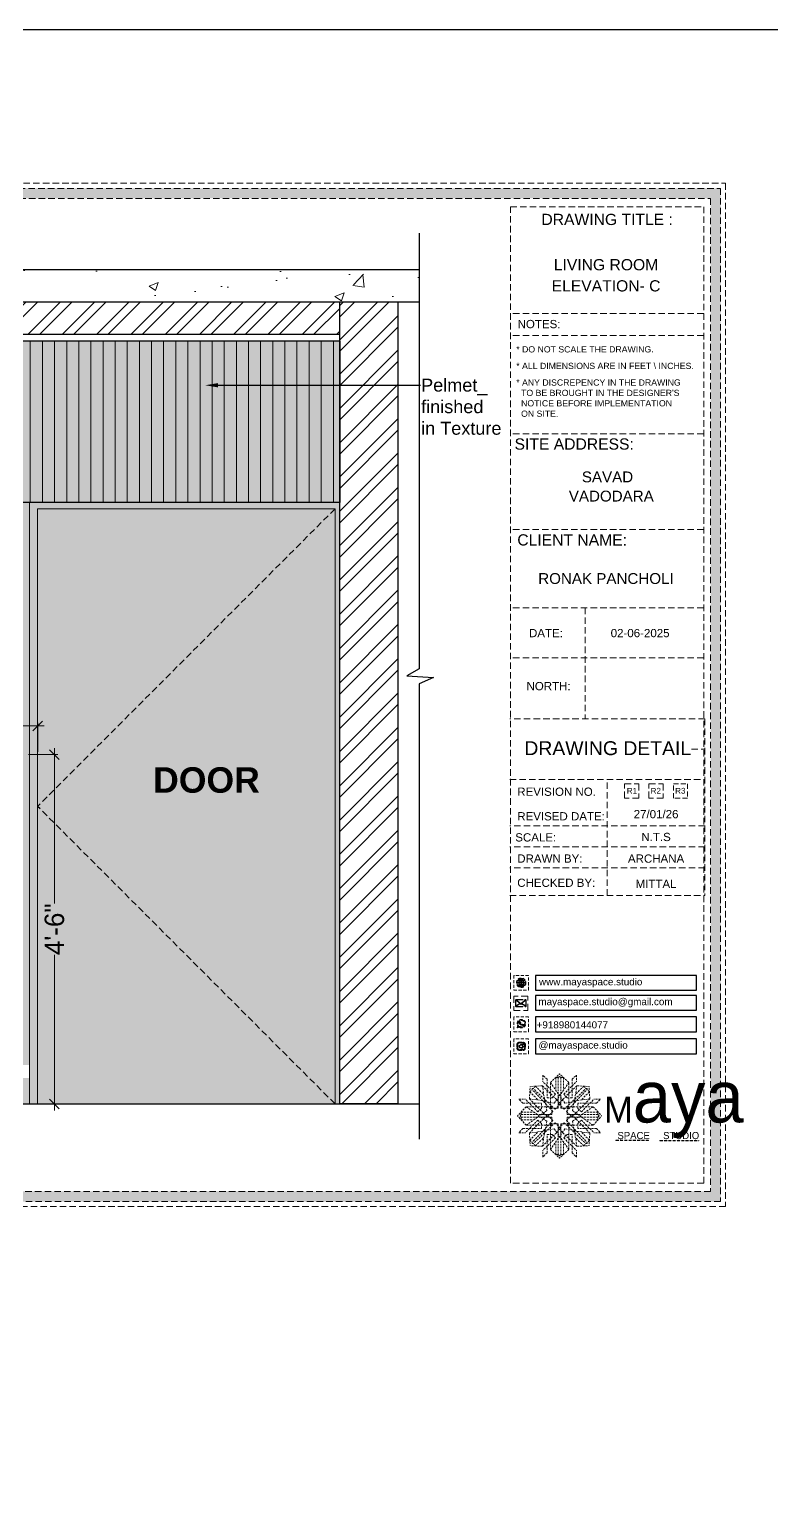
# Model space of a CAD drawing. Header units: millimetres. Extents: x 35877 to 3066687, y -650199 to -40525.
# Drawn here: x 147924.4 to 148039.2, y -179116.8 to -178889.6 of the extents above; entities that cross this region are included whole.
import ezdxf
from ezdxf import colors
from ezdxf.entities.mleader import LeaderData, LeaderLine
from ezdxf.enums import TextEntityAlignment as Align
from ezdxf.math import Vec2, Vec3

# ---------------------------------------------------------------- set-up
doc = ezdxf.new("R2010")
doc.units = ezdxf.units.MM
doc.header["$MEASUREMENT"] = 0
doc.header["$PDMODE"] = 35
doc.linetypes.add('DASHED', pattern=[0.75, 0.5, -0.25])
doc.linetypes.add('DASHEDX2', pattern=[1.5, 1, -0.5])
doc.layers.get('Defpoints').update_dxf_attribs({"color": 220})
doc.layers.add('AR HATCH-7', color=7, linetype='Continuous')
doc.layers.add('str coll', color=6, linetype='Continuous')
for name, color, linetype, lineweight in [('dim05', 1, 'Continuous', 13), ('Dimension', 10, 'DASHEDX2', 20), ('el', 7, 'Continuous', 20), ('FURNITURE', 32, 'Continuous', 9), ('furniture dimensions', 1, 'DASHED', 0), ('FURNITURE-1', 252, 'Continuous', 13), ('NAME PLATE', 7, 'Continuous', 25), ('SECTION ( SLAB PLine )', 104, 'Continuous', 30), ('Text', 7, 'Continuous', 15), ('wall', 7, 'Continuous', 30), ('XX~SLAB ( BEAM )~ ( DIM )', 7, 'Continuous', 9)]:
    doc.layers.add(name, color=color, linetype=linetype, lineweight=lineweight)
doc.styles.add('Arial', font='arial.ttf')
doc.styles.add('century g', font='GOTHIC.TTF')
doc.styles.get("Standard").update_dxf_attribs({"font": 'arial.ttf', "height": 6})
doc.dimstyles.new('Archana', dxfattribs={"dimtxt": 2, "dimasz": 0.75, "dimexe": 0.5, "dimexo": 0.5, "dimgap": 0, "dimtad": 0, "dimzin": 0, "dimdsep": 46, "dimlunit": 4, "dimtxsty": 'century g', "dimblk": 'OBLIQUE', "dimcen": 0, "dimdle": 1, "dimclrd": 256, "dimclre": 256, "dimclrt": 256, "dimadec": 0, "dimazin": 0, "dimtfac": 1, "dimtofl": 0, "dimtmove": 1, "dimatfit": 3, "dimfxl": 1, "dimfxlon": 1, "dimtolj": 1, "dimtzin": 0, "dimlwd": -1, "dimlwe": -1, "dimarcsym": 0})

# ---------------------------------------------------------------- blocks, each defined once
blk = doc.blocks.new('FSFSF')
at = {"color": 42, "lineweight": 5, "true_color": 0xe0ac11}
for p, q in [((28600.03, 143.51), (28600.03, 140.16)), ((28602.15, 141.41), (28600.03, 143.51)), ((28603.86, 139.69), (28608.58, 144.08)), ((28607.9, 142.22), (28608.58, 142.85)), ((28613.31, 139.69), (28608.58, 144.08)), ((28609.27, 142.22), (28608.59, 142.85)), ((28615.02, 141.41), (28617.14, 143.51)), ((28617.14, 143.51), (28617.14, 140.16)), ((28593.19, 131.45), (28593.54, 137.71)), ((28593.39, 135), (28594.56, 136.12)), ((28593.39, 135), (28597.6, 130.78)), ((28599.8, 138.06), (28593.54, 137.71)), ((28595.12, 136.69), (28594.53, 136.69)), ((28594.56, 136.12), (28594.56, 136.71)), ((28605.17, 124.98), (28594.56, 136.12)), ((28596.24, 137.86), (28595.12, 136.69)), ((28606.27, 126.08), (28595.12, 136.69)), ((28596.24, 137.86), (28600.47, 133.65)), ((28601.03, 130), (28599.8, 138.06)), ((28599.8, 138.05), (28608.58, 129.56)), ((28606.47, 133.76), (28600.03, 140.16)), ((28602.15, 141.41), (28602.15, 131.95)), ((28603.86, 126.58), (28603.86, 139.69)), ((28603.86, 139.69), (28608.58, 133.02)), ((28607.9, 142.22), (28606.58, 142.22)), ((28606.58, 142.22), (28606.58, 135.84)), ((28607.9, 142.22), (28607.9, 126.58)), ((28613.31, 139.69), (28608.59, 133.02)), ((28617.37, 138.05), (28608.59, 129.56)), ((28609.27, 142.22), (28609.27, 126.58)), ((28609.27, 142.22), (28610.59, 142.22)), ((28610.59, 142.22), (28610.59, 135.84)), ((28610.7, 133.76), (28617.14, 140.16)), ((28610.9, 126.08), (28622.05, 136.69)), ((28612.02, 124.98), (28622.62, 136.12)), ((28613.31, 126.58), (28613.31, 139.69)), ((28615.02, 141.41), (28615.02, 131.95)), ((28616.14, 130), (28617.37, 138.06)), ((28620.93, 137.86), (28616.7, 133.65)), ((28617.37, 138.06), (28623.63, 137.71)), ((28623.8, 135), (28619.59, 130.78)), ((28620.93, 137.86), (28622.05, 136.69)), ((28622.05, 136.69), (28622.64, 136.69)), ((28622.62, 136.12), (28622.62, 136.71)), ((28623.8, 135), (28622.62, 136.12)), ((28624, 131.45), (28623.65, 137.71)), ((28587.73, 131.22), (28591.08, 131.22)), ((28589.84, 129.1), (28587.73, 131.22)), ((28589.84, 129.1), (28599.29, 129.1)), ((28597.49, 124.78), (28591.08, 131.22)), ((28593.19, 131.45), (28601.69, 122.67)), ((28601.25, 130.22), (28593.19, 131.45)), ((28599.29, 126.5), (28599.29, 129.1)), ((28605.86, 129.18), (28601.03, 130)), ((28602.07, 125.39), (28601.25, 130.22)), ((28604.75, 131.95), (28602.15, 131.95)), ((28604.71, 127.57), (28603.86, 127.57)), ((28604.7, 126.58), (28604.71, 127.57)), ((28606.47, 133.76), (28604.75, 131.95)), ((28605.86, 129.18), (28608.58, 133.02)), ((28606.27, 126.08), (28608.58, 128.27)), ((28607.9, 128.92), (28608.58, 129.56)), ((28607.9, 128.92), (28608.58, 128.27)), ((28611.31, 129.18), (28608.59, 133.02)), ((28609.27, 128.92), (28608.59, 129.56)), ((28609.27, 128.92), (28608.59, 128.27)), ((28610.9, 126.08), (28608.59, 128.27)), ((28610.7, 133.76), (28612.42, 131.95)), ((28611.31, 129.18), (28616.14, 130)), ((28612.42, 131.95), (28615.02, 131.95)), ((28612.46, 126.58), (28612.46, 127.57)), ((28612.46, 127.57), (28613.31, 127.57)), ((28615.12, 125.39), (28615.94, 130.22)), ((28623.99, 131.45), (28615.5, 122.67)), ((28615.94, 130.22), (28624, 131.45)), ((28627.34, 129.1), (28617.89, 129.1)), ((28617.89, 126.5), (28617.89, 129.1)), ((28619.7, 124.78), (28626.1, 131.22)), ((28629.45, 131.22), (28626.1, 131.22)), ((28627.34, 129.1), (28629.45, 131.22)), ((28591.56, 127.39), (28587.17, 122.66)), ((28591.56, 117.94), (28587.17, 122.66)), ((28589.03, 123.35), (28588.4, 122.67)), ((28589.03, 121.98), (28588.4, 122.65)), ((28589.03, 123.35), (28589.03, 124.67)), ((28589.03, 124.67), (28595.4, 124.67)), ((28589.03, 123.35), (28604.66, 123.35)), ((28589.03, 121.98), (28604.66, 121.98)), ((28589.03, 121.98), (28589.03, 120.66)), ((28589.03, 120.66), (28595.4, 120.66)), ((28597.49, 120.54), (28591.08, 114.11)), ((28604.66, 127.39), (28591.56, 127.39)), ((28591.56, 127.39), (28598.23, 122.67)), ((28591.56, 117.94), (28598.23, 122.65)), ((28593.19, 113.88), (28601.69, 122.65)), ((28605.17, 120.35), (28594.56, 109.2)), ((28597.49, 124.78), (28599.29, 126.5)), ((28597.49, 120.54), (28599.29, 118.83)), ((28602.07, 125.39), (28598.23, 122.67)), ((28602.07, 119.94), (28598.23, 122.65)), ((28602.07, 119.94), (28601.25, 115.1)), ((28602.33, 123.35), (28601.69, 122.67)), ((28602.33, 121.98), (28601.69, 122.65)), ((28602.33, 123.35), (28602.97, 122.67)), ((28602.33, 121.98), (28602.97, 122.65)), ((28605.17, 124.98), (28602.97, 122.67)), ((28605.17, 120.35), (28602.97, 122.65)), ((28603.68, 126.54), (28603.68, 127.39)), ((28604.66, 126.54), (28603.68, 126.54)), ((28607.9, 126.58), (28603.86, 126.58)), ((28604.66, 123.35), (28604.66, 127.39)), ((28604.66, 121.98), (28604.66, 117.94)), ((28609.27, 126.58), (28613.31, 126.58)), ((28612.02, 124.98), (28614.21, 122.67)), ((28612.02, 120.35), (28614.21, 122.65)), ((28612.02, 120.35), (28622.62, 109.2)), ((28612.52, 123.35), (28612.52, 127.39)), ((28612.52, 127.39), (28625.63, 127.39)), ((28612.52, 126.54), (28613.51, 126.54)), ((28628.16, 123.35), (28612.52, 123.35)), ((28612.52, 121.98), (28612.52, 117.94)), ((28628.16, 121.98), (28612.52, 121.98)), ((28613.51, 126.54), (28613.51, 127.39)), ((28614.85, 123.35), (28614.21, 122.67)), ((28614.85, 121.98), (28614.21, 122.65)), ((28614.85, 123.35), (28615.5, 122.67)), ((28614.85, 121.98), (28615.5, 122.65)), ((28615.12, 125.39), (28618.96, 122.67)), ((28615.12, 119.94), (28618.96, 122.65)), ((28615.12, 119.94), (28615.94, 115.1)), ((28623.99, 113.88), (28615.5, 122.65)), ((28619.7, 124.78), (28617.89, 126.5)), ((28619.7, 120.54), (28617.89, 118.83)), ((28625.63, 127.39), (28618.96, 122.67)), ((28625.63, 117.94), (28618.96, 122.65)), ((28619.7, 120.54), (28626.1, 114.11)), ((28628.16, 124.67), (28621.78, 124.67)), ((28628.16, 120.66), (28621.78, 120.66)), ((28625.63, 127.39), (28630.02, 122.66)), ((28625.63, 117.94), (28630.02, 122.66)), ((28628.16, 123.35), (28628.16, 124.67)), ((28628.16, 123.35), (28628.78, 122.67)), ((28628.16, 121.98), (28628.78, 122.65)), ((28628.16, 121.98), (28628.16, 120.66)), ((28589.84, 116.23), (28587.73, 114.11)), ((28587.73, 114.11), (28591.08, 114.11)), ((28589.84, 116.23), (28599.29, 116.23)), ((28604.66, 117.94), (28591.56, 117.94)), ((28601.25, 115.1), (28593.19, 113.87)), ((28593.19, 113.87), (28593.54, 107.62)), ((28593.39, 110.32), (28597.6, 114.55)), ((28606.27, 119.15), (28595.12, 108.54)), ((28599.29, 118.83), (28599.29, 116.23)), ((28599.8, 107.17), (28608.58, 115.67)), ((28601.03, 115.23), (28599.8, 107.17)), ((28605.86, 116.05), (28601.03, 115.23)), ((28602.15, 103.82), (28602.15, 113.27)), ((28604.75, 113.27), (28602.15, 113.27)), ((28604.66, 118.78), (28603.68, 118.78)), ((28603.68, 118.78), (28603.68, 117.94)), ((28607.9, 118.65), (28603.86, 118.65)), ((28603.86, 118.65), (28603.86, 105.54)), ((28604.71, 117.66), (28603.86, 117.66)), ((28604.7, 118.65), (28604.71, 117.66)), ((28606.47, 111.47), (28604.75, 113.27)), ((28605.86, 116.05), (28608.58, 112.21)), ((28606.27, 119.15), (28608.58, 116.96)), ((28607.9, 103.01), (28607.9, 118.65)), ((28607.9, 116.31), (28608.58, 116.96)), ((28607.9, 116.31), (28608.58, 115.67)), ((28610.9, 119.15), (28608.59, 116.96)), ((28609.27, 116.31), (28608.59, 116.96)), ((28609.27, 116.31), (28608.59, 115.67)), ((28611.31, 116.05), (28608.59, 112.21)), ((28617.37, 107.17), (28608.59, 115.67)), ((28609.27, 118.65), (28613.31, 118.65)), ((28609.27, 103.01), (28609.27, 118.65)), ((28610.7, 111.47), (28612.42, 113.27)), ((28610.9, 119.15), (28622.05, 108.54)), ((28611.31, 116.05), (28616.14, 115.23)), ((28612.42, 113.27), (28615.02, 113.27)), ((28612.46, 118.65), (28612.46, 117.66)), ((28612.46, 117.66), (28613.31, 117.66)), ((28612.52, 118.78), (28613.51, 118.78)), ((28612.52, 117.94), (28625.63, 117.94)), ((28613.31, 118.65), (28613.31, 105.54)), ((28613.51, 118.78), (28613.51, 117.94)), ((28615.02, 103.82), (28615.02, 113.27)), ((28615.94, 115.1), (28624, 113.87)), ((28616.14, 115.23), (28617.37, 107.17)), ((28617.89, 118.83), (28617.89, 116.23)), ((28627.34, 116.23), (28617.89, 116.23)), ((28623.8, 110.32), (28619.59, 114.55)), ((28624, 113.87), (28623.65, 107.62)), ((28629.45, 114.11), (28626.1, 114.11)), ((28627.34, 116.23), (28629.45, 114.11)), ((28593.39, 110.32), (28594.56, 109.2)), ((28599.8, 107.17), (28593.54, 107.52)), ((28595.12, 108.54), (28594.53, 108.54)), ((28594.56, 109.2), (28594.56, 108.61)), ((28596.24, 107.37), (28595.12, 108.54)), ((28596.24, 107.37), (28600.47, 111.58)), ((28606.47, 111.47), (28600.03, 105.07)), ((28600.03, 101.71), (28600.03, 105.07)), ((28603.86, 105.54), (28608.58, 112.21)), ((28603.86, 105.54), (28608.58, 101.15)), ((28606.58, 103.01), (28606.58, 109.38)), ((28613.31, 105.54), (28608.58, 101.15)), ((28613.31, 105.54), (28608.59, 112.21)), ((28610.59, 103.01), (28610.59, 109.38)), ((28610.7, 111.47), (28617.14, 105.07)), ((28620.93, 107.37), (28616.7, 111.58)), ((28617.14, 101.71), (28617.14, 105.07)), ((28617.37, 107.17), (28623.63, 107.52)), ((28620.93, 107.37), (28622.05, 108.54)), ((28622.05, 108.54), (28622.64, 108.54)), ((28623.8, 110.32), (28622.62, 109.2)), ((28622.62, 109.2), (28622.62, 108.61)), ((28602.15, 103.82), (28600.03, 101.71)), ((28607.9, 103.01), (28606.58, 103.01)), ((28607.9, 103.01), (28608.58, 102.38)), ((28609.27, 103.01), (28608.59, 102.38)), ((28609.27, 103.01), (28610.59, 103.01)), ((28615.02, 103.82), (28617.14, 101.71))]:
    blk.add_line(p, q, dxfattribs=at)
blk = doc.blocks.new('hgwg')
at = {"layer": 'Dimension', "true_color": 0xd39e00}
h = blk.add_hatch(color=42, dxfattribs=at)
h.dxf.hatch_style = 1
h.paths.add_polyline_path([(27505.71, 45.05), (27494.27, 45.05), (27494.27, 44.9), (27505.71, 44.9)])
h = blk.add_hatch(color=42, dxfattribs=at)
h.dxf.hatch_style = 1
h.paths.add_polyline_path([(27523.3, 44.9), (27509.68, 44.9), (27509.68, 44.75), (27523.3, 44.75)])
at = {"layer": 'Dimension', "color": 42, "true_color": 0xd39e00}
for p, q in [((27494.27, 45.05), (27505.71, 45.05)), ((27494.27, 44.9), (27494.27, 45.05)), ((27494.27, 44.9), (27505.71, 44.9)), ((27505.71, 45.05), (27505.71, 44.9)), ((27509.68, 44.9), (27523.3, 44.9)), ((27509.68, 44.9), (27509.68, 44.75)), ((27509.68, 44.75), (27523.3, 44.75)), ((27523.3, 44.75), (27523.3, 44.9))]:
    blk.add_line(p, q, dxfattribs=at)
at = {"layer": 'Dimension', "color": 42, "true_color": 0xd39e00, "attachment_point": 1}
for s, width, insert, char_height in [('{\\fCinzel|b0|i0|c0|p2;\\H1.5x;M\\fAmsterdam One|b0|i0|c0|p2;\\H2x;aya}', 85.3277, (27490.17, 69.17), 6), ('{\\fCinzel|b0|i0|c0|p0;SPACE     STUDIO}', 66.129, (27494.83, 47.86), 2.5)]:
    blk.add_mtext_dynamic_manual_height_columns(s, width=width, gutter_width=30, heights=[0], dxfattribs=dict(at, insert=insert, char_height=char_height))
blk = doc.blocks.new('aggerg')
at = {"layer": 'Dimension', "color": 42, "true_color": 0xd39e00}
blk.add_lwpolyline([(-1.41, 1.41), (1.41, 1.41), (1.41, -1.41), (-1.41, -1.41)], close=True, dxfattribs=at)
at = {"layer": 'NAME PLATE', "lineweight": 0, "insert": (-0.03, 0.62), "char_height": 1.151, "width": 2.2458, "attachment_point": 2, "style": 'Arial'}
blk.add_mtext('R3', dxfattribs=at)
blk = doc.blocks.new('QEGW4TG')
at = {"layer": 'Dimension', "true_color": 0x000000}
h = blk.add_hatch(color=18, dxfattribs=at)
h.dxf.hatch_style = 1
h.paths.add_polyline_path([(2.69, 1.93, 0.170513), (2.95, 1.97, 0.190337), (3.11, 2.18, 0.316231), (3.07, 2.28), (2.79, 2.37, 0.273721), (2.69, 2.34, 0.040749), (2.63, 2.27, -0.441282), (2.53, 2.25, -0.11828), (2.06, 2.64, -0.441282), (2.07, 2.74, 0.040749), (2.13, 2.81, 0.290083), (2.14, 2.92), (2.01, 3.18, 0.316231), (1.91, 3.2, 0.190337), (1.73, 3, 0.170513), (1.72, 2.74, 0.252784)], flags=0)
h.paths.add_polyline_path([(1.19, 1.98), (1.03, 1.3, 0.550912), (1.11, 1.23), (1.75, 1.39, 6.344125)])
h.paths.add_polyline_path([(1.81, 1.7), (1.4, 1.6), (1.5, 2.03, -9.071339)], flags=16)
h.paths.add_polyline_path([(3.11, 2.16, -0.17811), (2.95, 1.97, -0.170513), (2.69, 1.93, -0.252784), (1.72, 2.74, -0.170513), (1.73, 3, -0.17811), (1.89, 3.19, -0.370089), (2.01, 3.18), (2.14, 2.92, -0.307185), (2.13, 2.8, -0.041087), (2.06, 2.73, 0.321676), (2.05, 2.65, 0.126524), (2.55, 2.24, 0.312216), (2.62, 2.26, -0.041087), (2.68, 2.34, -0.290673), (2.79, 2.37), (3.07, 2.28, -0.370089)], flags=0)
h = blk.add_hatch(color=18, dxfattribs=at)
h.dxf.hatch_style = 1
h.paths.add_polyline_path([(2.79, 2.37, 0.273721), (2.69, 2.34, 0.040749), (2.63, 2.27, -0.441282), (2.53, 2.25, -0.11828), (2.06, 2.64, -0.441282), (2.07, 2.74, 0.040749), (2.13, 2.81, 0.290083), (2.14, 2.92), (2.01, 3.18, 0.316231), (1.91, 3.2, 0.190337), (1.73, 3, 0.170513), (1.72, 2.74, 0.252784), (2.69, 1.93, 0.170513), (2.95, 1.97, 0.190337), (3.11, 2.18, 0.316231), (3.07, 2.28)])
for p, q in [((1.19, 1.98), (1.03, 1.3)), ((1.1, 1.23), (1.75, 1.39)), ((1.5, 2.03), (1.4, 1.6)), ((1.4, 1.6), (1.81, 1.7)), ((2.01, 3.18), (2.14, 2.92)), ((3.07, 2.28), (2.8, 2.36))]:
    blk.add_line(p, q)
blk.add_lwpolyline([(0, 0), (4.68, 0), (4.68, 4.68), (0, 4.68)], close=True)
for centre, radius, start, end in [((1.09, 1.29), 0.0598, 164.8483, 282.1458), ((2.39, 2.56), 1.34, 241.4727, 205.6422), ((2.39, 2.56), 1.04, 235.9962, 210.8333), ((2.09, 2.87), 0.39, 159.7007, 198.4072), ((2.96, 3.23), 1.33, 201.4218, 258.1669), ((2.07, 2.87), 0.364, 118.9685, 159.3648), ((1.94, 3.12), 0.0896, 41.8985, 123.1344), ((2.11, 2.68), 0.066, 135.9932, 224.8892), ((1.67, 3.16), 0.586, 312.4617, 321.8728), ((3.12, 3.42), 1.31, 216.5455, 243.5279), ((2.05, 2.87), 0.104, 320.3924, 28.6971), ((2.57, 2.3), 0.066, 234.2482, 323.1441), ((3.11, 1.94), 0.586, 137.2645, 146.6756), ((2.76, 2.27), 0.104, 70.4402, 138.745), ((2.75, 2.31), 0.39, 260.7301, 299.4366), ((2.76, 2.29), 0.364, 299.7725, 340.1688), ((3.03, 2.2), 0.0896, 336.0029, 57.2388)]:
    blk.add_arc(centre, radius, start, end)
blk = doc.blocks.new('ASGERG')
at = {"layer": 'Dimension', "true_color": 0x000000}
h = blk.add_hatch(color=18, dxfattribs=at)
h.dxf.hatch_style = 1
h.paths.add_polyline_path([(0.99, 1.7, 0.353872), (1.69, 1.03), (2.96, 1.03, 0.353872), (3.66, 1.7), (3.66, 2.99, 0.353872), (2.96, 3.67), (1.69, 3.67, 0.353872), (0.99, 2.99)])
h.paths.add_polyline_path([(1.27, 2.97, -0.353872), (1.72, 3.4), (2.94, 3.4, -0.353872), (3.38, 2.97), (3.38, 1.72, -0.353872), (2.94, 1.3), (1.72, 1.3, -0.353872), (1.27, 1.72)], flags=16)
h.paths.add_polyline_path([(3.02, 2.35, -1), (1.64, 2.35, -1)], flags=0)
h.paths.add_polyline_path([(2.74, 2.35, -1), (1.92, 2.35, -1)], flags=0)
h.paths.add_polyline_path([(2.86, 3.02, -1), (3.19, 3.02, -1)], flags=0)
h.paths.add_polyline_path([(1.64, 2.35, 1), (3.02, 2.35, 1)], flags=0)
h = blk.add_hatch(color=18, dxfattribs=at)
h.dxf.hatch_style = 1
h.paths.add_polyline_path([(1.64, 2.35, 1), (3.02, 2.35, 1)])
h.paths.add_polyline_path([(2.74, 2.35, -1), (1.92, 2.35, -1)], flags=16)
h = blk.add_hatch(color=18, dxfattribs=at)
h.dxf.hatch_style = 1
h.paths.add_polyline_path([(3.19, 3.02, 1), (2.86, 3.02, 1)])
for p, q in [((0.99, 2.99), (0.99, 1.7)), ((1.27, 2.97), (1.27, 1.72)), ((1.69, 3.67), (2.96, 3.67)), ((1.69, 1.03), (2.96, 1.03)), ((2.94, 3.4), (1.72, 3.4)), ((2.94, 1.3), (1.72, 1.3)), ((3.38, 2.97), (3.38, 1.72)), ((3.66, 2.99), (3.66, 1.7))]:
    blk.add_line(p, q)
blk.add_lwpolyline([(0, 0), (4.68, 0), (4.68, 4.68), (0, 4.68)], close=True)
for centre, radius in [((2.33, 2.35), 0.694), ((2.33, 2.35), 0.414), ((3.02, 3.02), 0.168)]:
    blk.add_circle(centre, radius)
for centre, radius, start, end in [((1.76, 2.89), 0.778, 94.8631, 172.8127), ((1.76, 1.8), 0.778, 187.1873, 265.1369), ((1.76, 2.91), 0.491, 94.8631, 172.8127), ((1.76, 1.78), 0.491, 187.1873, 265.1369), ((2.9, 2.91), 0.491, 7.1873, 85.1369), ((2.9, 1.78), 0.491, 274.8631, 352.8127), ((2.89, 2.89), 0.778, 7.1873, 85.1369), ((2.89, 1.8), 0.778, 274.8631, 352.8127)]:
    blk.add_arc(centre, radius, start, end)
blk = doc.blocks.new('DTGWEGEARG')
at = {"layer": 'Dimension', "true_color": 0x000000}
h = blk.add_hatch(color=18, dxfattribs=at)
h.dxf.hatch_style = 1
h.paths.add_polyline_path([(3.83, 2.34, 1), (0.85, 2.34, 1)])
h.paths.add_polyline_path([(2.51, 1.01, 0.105795), (2.96, 1.58, -0.055205), (3.3, 1.41, -0.169822)], flags=16)
h.paths.add_polyline_path([(2.41, 1.12), (2.41, 1.69, -0.058279), (2.81, 1.63, -0.103353)], flags=16)
h.paths.add_polyline_path([(2.26, 1.13, -0.101741), (1.87, 1.63, -0.057171), (2.26, 1.69)], flags=16)
h.paths.add_polyline_path([(2.17, 1.01, -0.169822), (1.38, 1.41, -0.055205), (1.72, 1.58, 0.105795)], flags=16)
h.paths.add_polyline_path([(3.02, 1.72, 0.081336), (3.13, 2.27), (3.68, 2.27, -0.152069), (3.4, 1.52, 0.05687)], flags=16)
h.paths.add_polyline_path([(2.87, 1.77, 0.061945), (2.41, 1.84), (2.41, 2.27), (2.98, 2.27, -0.081344)], flags=16)
h.paths.add_polyline_path([(2.26, 1.84, 0.060923), (1.8, 1.77, -0.081344), (1.7, 2.27), (2.26, 2.27)], flags=16)
h.paths.add_polyline_path([(1.66, 1.72, 0.05687), (1.28, 1.52, -0.152069), (1, 2.27), (1.55, 2.27, 0.081336)], flags=16)
h.paths.add_polyline_path([(2.41, 2.42), (2.41, 2.83, 0.061945), (2.87, 2.91, -0.080009), (2.98, 2.42)], flags=16)
h.paths.add_polyline_path([(3.13, 2.42, 0.080116), (3.02, 2.96, 0.05687), (3.4, 3.16, 0.028258), (3.3, 3.27, -0.055205), (2.96, 3.1, 0.105795), (2.51, 3.67, -0.36029), (3.68, 2.42)], flags=16)
h.paths.add_polyline_path([(2.26, 2.42), (1.7, 2.42, -0.080009), (1.8, 2.91, 0.060923), (2.26, 2.84)], flags=16)
h.paths.add_polyline_path([(1.55, 2.42), (1, 2.42, -0.150466), (1.28, 3.16, 0.05687), (1.66, 2.96, 0.080116)], flags=16)
h.paths.add_polyline_path([(2.41, 2.98), (2.41, 3.56, -0.103353), (2.81, 3.05, -0.058279)], flags=16)
h.paths.add_polyline_path([(2.26, 2.99, -0.057171), (1.87, 3.05, -0.101741), (2.26, 3.55)], flags=16)
h.paths.add_polyline_path([(1.72, 3.1, -0.055205), (1.38, 3.27, -0.169822), (2.17, 3.67, 0.105795)], flags=16)
blk.add_lwpolyline([(0, 0), (4.68, 0), (4.68, 4.68), (0, 4.68)], close=True)
at = {"layer": 'Dimension', "color": 18, "true_color": 0x000000}
for p, q in [((1, 2.42), (1.55, 2.42)), ((1, 2.27), (1.55, 2.27)), ((1.7, 2.42), (2.26, 2.42)), ((1.7, 2.27), (2.26, 2.27)), ((2.26, 3.55), (2.26, 2.99)), ((2.26, 2.84), (2.26, 2.42)), ((2.26, 2.27), (2.26, 1.84)), ((2.26, 1.69), (2.26, 1.13)), ((2.41, 3.56), (2.41, 2.98)), ((2.41, 2.83), (2.41, 2.42)), ((2.41, 2.42), (2.98, 2.42)), ((2.41, 2.27), (2.98, 2.27)), ((2.41, 2.27), (2.41, 1.84)), ((2.41, 1.69), (2.41, 1.12)), ((3.13, 2.42), (3.68, 2.42)), ((3.13, 2.27), (3.68, 2.27))]:
    blk.add_line(p, q, dxfattribs=at)
blk.add_circle((2.34, 2.34), 1.49, dxfattribs=at)
for centre, radius, start, end in [((2.34, 2.34), 1.34, 142.3819, 176.6093), ((2.34, 2.34), 1.34, 183.0315, 217.6181), ((2.34, 4.74), 1.9, 236.1399, 249.1595), ((2.34, -0.06), 1.9, 110.8405, 123.8601), ((2.34, 2.34), 1.34, 97.3549, 135.9073), ((2.34, 4.74), 1.75, 236.7417, 249.3811), ((2.34, -0.06), 1.75, 110.6189, 123.2583), ((2.34, 2.34), 1.34, 224.0927, 262.6451), ((3.28, 2.34), 1.73, 159.0567, 177.3789), ((3.28, 2.34), 1.73, 182.3435, 200.9433), ((3.28, 2.34), 1.58, 158.8325, 177.1302), ((3.28, 2.34), 1.58, 182.5658, 201.1675), ((3.28, 2.34), 1.73, 129.9301, 154.0867), ((3.28, 2.34), 1.73, 205.9133, 230.0699), ((2.34, 4.74), 1.9, 253.6799, 267.6253), ((2.34, -0.06), 1.9, 92.3747, 106.3201), ((3.28, 2.34), 1.58, 130.1073, 153.3446), ((2.34, 4.74), 1.75, 254.3336, 267.422), ((2.34, -0.06), 1.75, 92.578, 105.6664), ((3.28, 2.34), 1.58, 206.6554, 229.8927), ((1.4, 2.34), 1.58, 26.6554, 50.2584), ((2.34, 4.74), 1.75, 272.3248, 285.6664), ((2.34, 4.74), 1.9, 272.1415, 286.3201), ((2.34, -0.06), 1.9, 73.6799, 87.8585), ((2.34, -0.06), 1.75, 74.3336, 87.6752), ((1.4, 2.34), 1.58, 309.7416, 333.3446), ((2.34, 2.34), 1.34, 3.3907, 82.6451), ((1.4, 2.34), 1.73, 25.9133, 50.0699), ((1.4, 2.34), 1.73, 309.9301, 334.0867), ((2.34, 2.34), 1.34, 277.3549, 315.9073), ((1.4, 2.34), 1.58, 2.8698, 21.1675), ((1.4, 2.34), 1.58, 338.8325, 357.4342), ((2.34, 4.74), 1.75, 290.6189, 303.2583), ((2.34, -0.06), 1.75, 56.7417, 69.3811), ((2.34, 4.74), 1.9, 290.8405, 303.8601), ((1.4, 2.34), 1.73, 2.6211, 20.9433), ((1.4, 2.34), 1.73, 339.0567, 357.6565), ((2.34, -0.06), 1.9, 56.1399, 69.1595), ((2.34, 2.34), 1.34, 322.3819, 356.9685)]:
    blk.add_arc(centre, radius, start, end, dxfattribs=at)
blk = doc.blocks.new('_Oblique')
at = {"layer": 'wall', "color": 0, "lineweight": -2}
blk.add_line((-0.5, -0.5), (0.5, 0.5), dxfattribs=at)
blk = doc.blocks.new('*D634')
at = {"layer": 'Defpoints', "color": 0, "linetype": 'Continuous', "lineweight": 0, "transparency": 16777216}
for p in [(147918.2, -179001.75), (147928.28, -179001.75), (147924.41, -179055.75)]:
    blk.add_point(p, dxfattribs=at)
at = {"layer": 'furniture dimensions', "color": 5, "linetype": 'Continuous', "transparency": 16777216}
for p, q in [((147928.28, -179000.75), (147928.28, -179024.78)), ((147924.28, -179001.75), (147928.78, -179001.75)), ((147928.28, -179056.75), (147928.28, -179032.71))]:
    blk.add_line(p, q, dxfattribs=at)
at = {"layer": 'furniture dimensions', "color": 5, "linetype": 'ByBlock', "transparency": 16777216}
blk.add_line((147924.91, -179055.75), (147928.78, -179055.75), dxfattribs=at)
at = {"layer": 'furniture dimensions', "color": 5, "linetype": 'Continuous', "transparency": 16777216, "xscale": 1.5, "yscale": 1.5, "zscale": 1.5}
for p, rotation in [((147928.28, -179001.75), 90), ((147928.28, -179055.75), 270)]:
    blk.add_blockref('_Oblique', p, dxfattribs=dict(at, rotation=rotation))
at = {"layer": 'furniture dimensions', "linetype": 'Continuous', "lineweight": 0, "transparency": 16777216, "insert": (147928.28, -179028.75), "char_height": 3, "attachment_point": 5, "rotation": 90, "style": 'century g'}
blk.add_mtext('\\A1;4\'-6"', dxfattribs=at)
blk = doc.blocks.new('*D635')
at = {"layer": 'Defpoints', "color": 0, "linetype": 'Continuous', "lineweight": 0, "transparency": 16777216}
for p in [(147916.68, -178997.31), (147916.68, -179003.21), (147925.68, -179003.21)]:
    blk.add_point(p, dxfattribs=at)
at = {"layer": 'furniture dimensions', "color": 5, "linetype": 'Continuous', "transparency": 16777216}
for p, q in [((147916.68, -179001.31), (147916.68, -178996.81)), ((147915.68, -178997.31), (147919.53, -178997.31)), ((147926.68, -178997.31), (147922.83, -178997.31))]:
    blk.add_line(p, q, dxfattribs=at)
at = {"layer": 'furniture dimensions', "color": 5, "linetype": 'ByBlock', "transparency": 16777216}
blk.add_line((147925.68, -179001.31), (147925.68, -178996.81), dxfattribs=at)
at = {"layer": 'furniture dimensions', "color": 5, "linetype": 'Continuous', "transparency": 16777216, "xscale": 1.5, "yscale": 1.5, "zscale": 1.5, "rotation": 180}
blk.add_blockref('_Oblique', (147916.68, -178997.31), dxfattribs=at)
at = {"layer": 'furniture dimensions', "color": 5, "linetype": 'Continuous', "transparency": 16777216, "xscale": 1.5, "yscale": 1.5, "zscale": 1.5}
blk.add_blockref('_Oblique', (147925.68, -178997.31), dxfattribs=at)
at = {"layer": 'furniture dimensions', "linetype": 'Continuous', "lineweight": 0, "transparency": 16777216, "insert": (147921.18, -178997.31), "char_height": 3, "attachment_point": 5, "style": 'century g'}
blk.add_mtext('\\A1;9"', dxfattribs=at)

msp = doc.modelspace()

# ---------------------------------------------------------------- hatches: boundary and pattern name
at = {"layer": 'AR HATCH-7', "lineweight": 0, "true_color": 0x939598, "transparency": 33554687}
h = msp.add_hatch(dxfattribs=at)
h.set_pattern_fill('ANSI32', color=252, scale=10)
h.set_pattern_definition([(45, (-141.2063, 1360.9796), (-2.65165043, 2.65165043), []), (45, (-139.4385, 1360.9796), (-2.65165043, 2.65165043), [])])
h.paths.add_polyline_path([(147822.677, -178931.748), (147818.177, -178931.748), (147818.177, -179055.748), (147822.677, -179055.748)])
h.paths.add_polyline_path([(147981.412, -178931.748), (147972.412, -178931.748), (147972.412, -179055.748), (147981.412, -179055.748)])
at = {"layer": 'dim05', "lineweight": 0, "true_color": 0xd5d3c0, "transparency": 33554559}
h = msp.add_hatch(dxfattribs=at)
h.set_pattern_fill('ANSI31', color=254, scale=15, angle=45)
h.set_pattern_definition([(90, (-766.706, 1774.1765), (-1.875, 0), [])])
h.paths.add_polyline_path([(147972.412, -178937.748), (147828.406, -178937.748), (147828.406, -178962.748), (147972.412, -178962.748)])
h = msp.add_hatch(color=254, dxfattribs=at)
h.dxf.hatch_style = 1
h.paths.add_polyline_path([(147925.677, -179009.748), (147925.677, -179055.748), (147971.677, -179055.748)], flags=16)
h.paths.add_polyline_path([(147971.677, -178963.748), (147925.677, -179009.748), (147971.677, -179055.748)], flags=17)
h.paths.add_polyline_path([(147971.677, -178963.748), (147925.677, -178963.748), (147925.677, -179009.748)], flags=16)
h.paths.add_polyline_path([(147925.677, -178963.748), (147971.677, -178963.748), (147971.677, -179055.748), (147972.412, -179055.748), (147972.412, -178962.748), (147924.412, -178962.748), (147924.412, -179055.748), (147925.677, -179055.748)])
h.paths.add_polyline_path([(147942.124, -179009.765), (147960.563, -179009.765)], flags=16)
at = {"layer": 'Dimension', "true_color": 0xd39e00, "transparency": 33554687}
h = msp.add_hatch(color=42, dxfattribs=at)
h.paths.add_polyline_path([(147808.766, -179070.85), (148031.325, -179070.85), (148031.325, -178914.196), (147808.766, -178914.196)])
h.paths.add_polyline_path([(147810.328, -179069.288), (148029.763, -179069.288), (148029.763, -178915.758), (147810.328, -178915.758)], flags=16)
at = {"layer": 'Dimension', "true_color": 0x000000, "transparency": 33554687}
h = msp.add_hatch(color=18, dxfattribs=at)
h.dxf.hatch_style = 1
h.paths.add_polyline_path([(148001.072, -179040.756, 0.4142136), (148001.238, -179040.59), (148001.238, -179039.76, 0.4142136), (148001.072, -179039.595), (147999.754, -179039.595, 0.4142136), (147999.588, -179039.76), (147999.588, -179040.59, 0.4142136), (147999.754, -179040.756)])
h.paths.add_polyline_path([(148000.535, -179040.256), (148001.145, -179040.663, -0.1989124), (148001.072, -179040.693), (147999.754, -179040.693, -0.1989124), (147999.681, -179040.663), (148000.291, -179040.256), (148000.413, -179040.37)], flags=16)
h.paths.add_polyline_path([(148000.413, -179040.285), (147999.742, -179039.657, -0.0287833), (147999.754, -179039.657), (148001.072, -179039.657, -0.0287833), (148001.084, -179039.657)], flags=16)
h.paths.add_polyline_path([(148000.582, -179040.212), (148001.144, -179039.686, -0.2024819), (148001.176, -179039.76), (148001.176, -179040.59, -0.043076), (148001.174, -179040.607)], flags=16)
h.paths.add_polyline_path([(148000.244, -179040.212), (147999.652, -179040.607, -0.043076), (147999.651, -179040.59), (147999.651, -179039.76, -0.2024819), (147999.682, -179039.686)], flags=16)
at = {"layer": 'FURNITURE', "lineweight": 0, "true_color": 0xf1e8df, "transparency": 33554505}
h = msp.add_hatch(color=254, dxfattribs=at)
h.dxf.hatch_style = 1
h.paths.add_polyline_path([(147924.412, -178962.748), (147897.428, -178962.748), (147897.428, -179025.748), (147917.789, -179025.748, -0.4142136), (147919.789, -179027.748, -0.4142136), (147921.789, -179025.748), (147922.881, -179025.748), (147924.412, -179025.748)], flags=16)
h.paths.add_polyline_path([(147849.428, -178962.748), (147828.406, -178962.748), (147828.406, -179025.748), (147849.428, -179025.748)], flags=16)
h.paths.add_polyline_path([(147918.631, -179054.509), (147913.291, -179051.748), (147868.289, -179051.748), (147862.95, -179054.509), (147862.95, -179055.748), (147918.631, -179055.748)], flags=17)
h.paths.add_polyline_path([(147925.677, -178963.748), (147971.677, -178963.748), (147971.677, -179055.748), (147972.412, -179055.748), (147972.412, -178937.748), (147828.406, -178937.748), (147828.406, -179025.748), (147850.428, -179025.748), (147850.428, -178963.748), (147896.428, -178963.748), (147896.428, -179025.748), (147897.428, -179025.748), (147897.428, -179028.748), (147890.79, -179028.748), (147890.79, -179042.748, -0.4142611), (147891.79, -179041.748), (147918.789, -179041.748, -0.4142136), (147919.789, -179042.748), (147919.789, -179032.79), (147919.266, -179033.361), (147918.512, -179033.781), (147918.32, -179034.452), (147918.297, -179035.17), (147918.86, -179036.69), (147918.513, -179037.588), (147918.226, -179038.594), (147916.85, -179039.925), (147915.952, -179040.847), (147915.102, -179041.603), (147914, -179041.652), (147912.97, -179040.815), (147912.299, -179040.624), (147911.437, -179041.104), (147910.897, -179040.135), (147910.525, -179037.945), (147910.883, -179036.053), (147911.864, -179033.25), (147912.953, -179030.388), (147914.629, -179028.327), (147915.108, -179027.919), (147916.245, -179027.427), (147917.383, -179026.935), (147918.592, -179026.826), (147919.095, -179026.969), (147919.18, -179027.627), (147919.491, -179028.441), (147919.695, -179029.314), (147919.433, -179030.871), (147919.206, -179031.985), (147919.793, -179032.786), (147919.789, -179032.79), (147919.789, -179049.748), (147924.381, -179049.748), (147924.381, -179051.748), (147916.013, -179051.748), (147919.881, -179053.748), (147919.881, -179055.748), (147925.677, -179055.748)])
h.paths.add_polyline_path([(147865.568, -179051.748), (147861.868, -179051.748), (147855.476, -179051.748), (147859.344, -179053.748), (147859.344, -179055.748), (147861.7, -179055.748), (147861.7, -179053.748)], flags=17)
h.paths.add_polyline_path([(147852.755, -179051.748), (147837.519, -179051.748), (147832.179, -179054.509), (147832.179, -179055.748), (147858.094, -179055.748), (147858.094, -179054.509)], flags=17)
h.paths.add_polyline_path([(147834.797, -179051.748), (147829.406, -179051.748, -0.4142136), (147828.406, -179050.748), (147828.406, -179055.748), (147830.929, -179055.748), (147830.929, -179053.748)])
h = msp.add_hatch(color=254, dxfattribs=at)
h.dxf.hatch_style = 1
h.paths.add_polyline_path([(147924.412, -178962.748), (147897.428, -178962.748), (147897.428, -179025.748), (147917.789, -179025.748, -0.4142136), (147919.789, -179027.748, -0.4142136), (147921.789, -179025.748), (147922.881, -179025.748), (147924.412, -179025.748)])
h.paths.add_polyline_path([(147849.428, -178962.748), (147828.406, -178962.748), (147828.406, -179025.748), (147849.428, -179025.748)])
h = msp.add_hatch(color=254, dxfattribs=at)
h.dxf.hatch_style = 1
h.paths.add_polyline_path([(147834.797, -179051.748), (147829.406, -179051.748, -0.4142136), (147828.406, -179050.748), (147828.406, -179055.748), (147830.929, -179055.748), (147830.929, -179053.748)])
h.paths.add_polyline_path([(147852.755, -179051.748), (147837.519, -179051.748), (147832.179, -179054.509), (147832.179, -179055.748), (147858.094, -179055.748), (147858.094, -179054.509)])
h.paths.add_polyline_path([(147865.568, -179051.748), (147861.868, -179051.748), (147855.476, -179051.748), (147859.344, -179053.748), (147859.344, -179055.748), (147861.7, -179055.748), (147861.7, -179053.748)])
h.paths.add_polyline_path([(147913.291, -179051.748), (147868.289, -179051.748), (147862.95, -179054.509), (147862.95, -179055.748), (147918.631, -179055.748), (147918.631, -179054.509)])
h.paths.add_polyline_path([(147924.412, -179051.748), (147916.013, -179051.748), (147919.881, -179053.748), (147919.881, -179055.748), (147924.412, -179055.748)])
at = {"layer": 'FURNITURE-1', "lineweight": 0, "true_color": 0xc7c8ca, "transparency": 33554687}
h = msp.add_hatch(dxfattribs=at)
h.set_pattern_fill('AR-CONC', color=9, scale=2)
h.set_pattern_definition([(50, (-141.206, 1357.98), (14.34520365, -1.2550427), [1.5, -16.5]), (355, (-141.206, 1357.98), (-2.7750267, 15.0438427), [1.2, -13.2]), (100.4514445, (-140.011, 1357.875), (11.5701769, 13.7887998), [1.2748038, -14.0228422]), (46.1842, (-141.206, 1361.98), (21.3448266, -3.3103856), [2.25, -24.75]), (96.635635, (-139.428, 1361.704), (18.693239, 19.482372), [1.9122068, -21.0342752]), (351.184164, (-141.206, 1361.98), (18.693239, 19.482372), [1.8, -19.8]), (21, (-139.206, 1360.98), (11.93814104, -8.0523778), [1.5, -16.5]), (326, (-139.206, 1360.98), (4.8663066, 14.5030009), [1.2, -13.2]), (71.451445, (-138.211, 1360.309), (16.8044475, 6.45062306), [1.2748038, -14.0228422]), (37.5, (-141.2063, 1357.9796), (0.24319711, 6.65787708), [0, -13.04, 0, -13.4, 0, -13.25]), (7.5, (-141.206, 1357.9796), (5.26139075, 7.88823424), [0, -7.64, 0, -12.74, 0, -5.05]), (327.5, (-145.6663, 1357.9796), (10.67644872, -0.45109743), [0, -5, 0, -15.6, 0, -20.7]), (317.5, (-147.666, 1357.98), (11.6637234, 2.00209965), [0, -6.5, 0, -10.36, 0, -14.7])])
h.paths.add_polyline_path([(147984.71, -178926.748), (147814.378, -178926.748), (147814.378, -178931.748), (147984.71, -178931.748)])
at = {"layer": 'FURNITURE-1', "lineweight": 0, "transparency": 33554572}
h = msp.add_hatch(dxfattribs=at)
h.set_pattern_fill('ANSI32', color=6, scale=10)
h.set_pattern_definition([(45, (-141.2063, 1356.9977), (-2.65165043, 2.65165043), []), (45, (-139.4385, 1356.9977), (-2.65165043, 2.65165043), [])])
h.paths.add_polyline_path([(147972.412, -178931.748), (147822.677, -178931.748), (147822.677, -178936.748), (147972.412, -178936.748)])

# ---------------------------------------------------------------- linework, layer by layer
at = {"color": 18, "true_color": 0x000000, "transparency": 33554687, "elevation": 0.119}
for points in [[(148002.672, -179038.158), (148027.61, -179038.158), (148027.61, -179035.879), (148002.672, -179035.879)], [(148002.672, -179041.269), (148027.61, -179041.269), (148027.61, -179038.99), (148002.672, -179038.99)], [(148002.684, -179044.587), (148027.61, -179044.587), (148027.61, -179042.308), (148002.684, -179042.308)], [(148002.672, -179047.985), (148027.61, -179047.985), (148027.61, -179045.705), (148002.672, -179045.705)]]:
    msp.add_lwpolyline(points, close=True, dxfattribs=at)
at = {"layer": 'dim05', "color": 251, "linetype": 'DASHEDX2', "lineweight": 25, "true_color": 0x636466, "transparency": 33554559}
for p in [(147971.677, -178963.748), (147971.677, -179055.748)]:
    msp.add_line(p, (147925.677, -179009.748), dxfattribs=at)
at = {"layer": 'Dimension', "color": 42, "true_color": 0xd39e00, "transparency": 33554687}
for p, q in [((148028.706, -178933.568, 0.119), (147998.801, -178933.568, 0.119)), ((148028.706, -178936.937, 0.119), (147998.801, -178936.937, 0.119)), ((148028.706, -178952.136, 0.119), (147998.801, -178952.136, 0.119)), ((148028.706, -178966.96, 0.119), (147998.801, -178966.96, 0.119)), ((148028.706, -178979.038, 0.119), (147998.801, -178979.038, 0.119)), ((148010.371, -178979.038, 0.119), (148010.371, -178996.206, 0.119)), ((148028.706, -178986.809, 0.119), (147998.801, -178986.809, 0.119)), ((148028.887, -178996.206, 0.119), (147998.708, -178996.206, 0.119)), ((148028.887, -178996.206, 0.119), (148028.887, -179023.541, 0.119)), ((148026.805, -179000.892, 0.119), (148028.887, -179000.892, 0.119)), ((147998.708, -179005.578, 0.119), (148028.887, -179005.578, 0.119)), ((148013.798, -179023.541, 0.119), (148013.798, -179005.578, 0.119)), ((148028.887, -179012.763, 0.119), (147998.708, -179012.763, 0.119)), ((148028.887, -179015.999, 0.119), (147998.708, -179015.999, 0.119)), ((148028.887, -179019.235, 0.119), (147998.708, -179019.235, 0.119)), ((147998.708, -179023.541, 0.119), (148028.887, -179023.541, 0.119))]:
    msp.add_line(p, q, dxfattribs=at)
at = {"layer": 'Dimension', "color": 18, "true_color": 0x000000, "transparency": 33554687}
for p, q in [((147999.588, -179039.76, 0.119), (147999.588, -179040.59, 0.119)), ((147999.651, -179039.76, 0.119), (147999.651, -179040.59, 0.119)), ((147999.682, -179039.686, 0.119), (148000.244, -179040.212, 0.119)), ((147999.742, -179039.657, 0.119), (148000.413, -179040.285, 0.119)), ((147999.754, -179039.595, 0.119), (148001.072, -179039.595, 0.119)), ((147999.754, -179039.657, 0.119), (148001.072, -179039.657, 0.119)), ((148000.413, -179040.285, 0.119), (148001.084, -179039.657, 0.119)), ((148000.582, -179040.212, 0.119), (148001.144, -179039.686, 0.119)), ((148001.176, -179039.76, 0.119), (148001.176, -179040.59, 0.119)), ((148001.238, -179039.76, 0.119), (148001.238, -179040.59, 0.119)), ((147999.652, -179040.607, 0.119), (148000.244, -179040.212, 0.119)), ((147999.681, -179040.663, 0.119), (148000.291, -179040.256, 0.119)), ((147999.754, -179040.693, 0.119), (148001.072, -179040.693, 0.119)), ((147999.754, -179040.756, 0.119), (148001.072, -179040.756, 0.119)), ((148000.291, -179040.256, 0.119), (148000.413, -179040.37, 0.119)), ((148000.413, -179040.37, 0.119), (148000.535, -179040.256, 0.119)), ((148001.145, -179040.663, 0.119), (148000.535, -179040.256, 0.119)), ((148001.174, -179040.607, 0.119), (148000.582, -179040.212, 0.119))]:
    msp.add_line(p, q, dxfattribs=at)
at = {"layer": 'Dimension', "color": 42, "true_color": 0xd39e00, "transparency": 33554687, "elevation": 0.119}
for points in [[(147807.985, -178913.415), (148032.106, -178913.415), (148032.106, -179071.631), (147807.985, -179071.631)], [(147808.766, -178914.196), (148031.325, -178914.196), (148031.325, -179070.85), (147808.766, -179070.85)], [(147810.328, -178915.758), (148029.763, -178915.758), (148029.763, -179069.288), (147810.328, -179069.288)], [(147998.801, -179068.003), (147998.801, -178917.044), (148028.706, -178917.044), (148028.706, -179068.003)], [(148016.469, -179006.273), (148018.671, -179006.273), (148018.671, -179008.475), (148016.469, -179008.475)], [(148020.241, -179006.273), (148022.444, -179006.273), (148022.444, -179008.475), (148020.241, -179008.475)]]:
    msp.add_lwpolyline(points, close=True, dxfattribs=at)
at = {"layer": 'Dimension', "transparency": 33554687, "elevation": 0.119}
msp.add_lwpolyline([(147999.328, -179041.286), (148001.496, -179041.286), (148001.496, -179039.118), (147999.328, -179039.118)], close=True, dxfattribs=at)
at = {"layer": 'Dimension', "color": 18, "true_color": 0x000000, "transparency": 33554687}
for centre, radius, start, end in [((147999.754, -179039.76, 0.119), 0.166, 90, 180), ((147999.754, -179039.76, 0.119), 0.104, 134.21354, 180), ((147999.754, -179039.76, 0.119), 0.104, 90, 96.59481), ((148001.072, -179039.76, 0.119), 0.166, 0, 90), ((148001.072, -179039.76, 0.119), 0.104, 83.40519, 90), ((148001.072, -179039.76, 0.119), 0.104, 0, 45.78646), ((147999.754, -179040.59, 0.119), 0.166, 180, 270), ((147999.754, -179040.59, 0.119), 0.104, 180, 189.86619), ((147999.754, -179040.59, 0.119), 0.104, 224.99995, 270), ((148001.072, -179040.59, 0.119), 0.166, 270, 0), ((148001.072, -179040.59, 0.119), 0.104, 270, 315.00005), ((148001.072, -179040.59, 0.119), 0.104, 350.13381, 0)]:
    msp.add_arc(centre, radius, start, end, dxfattribs=at)
at = {"layer": 'el', "lineweight": 0, "transparency": 33554559}
for points in [[(147924.412, -178962.748), (147972.412, -178962.748), (147972.412, -179055.748), (147924.412, -179055.748)], [(147925.677, -178963.748), (147971.677, -178963.748), (147971.677, -179055.748), (147925.677, -179055.748)]]:
    msp.add_lwpolyline(points, close=True, dxfattribs=at)
at = {"layer": 'FURNITURE', "color": 3, "lineweight": 30, "transparency": 33554687}
msp.add_lwpolyline([(147302.371, -178889.62), (148535.999, -178889.62), (148535.999, -179366.596), (147302.371, -179366.596)], close=True, dxfattribs=at)
at = {"layer": 'FURNITURE', "color": 252, "lineweight": 25, "true_color": 0x939598, "transparency": 33554687}
msp.add_lwpolyline([(147984.71, -178921.133), (147984.71, -178988.498), (147982.788, -178989.554), (147986.905, -178989.804), (147984.71, -178990.827), (147984.71, -179061.225)], dxfattribs=at)
at = {"layer": 'FURNITURE', "lineweight": 30, "transparency": 33554687}
msp.add_lwpolyline([(147972.412, -178962.748), (147828.406, -178962.748), (147828.406, -178937.748), (147972.412, -178937.748)], close=True, dxfattribs=at)
at = {"layer": 'SECTION ( SLAB PLine )', "color": 1, "transparency": 33554687}
for p, q in [((147814.378, -178926.748), (147984.71, -178926.748)), ((147814.378, -178931.748), (147984.71, -178931.748)), ((147814.378, -179055.748), (147984.71, -179055.748))]:
    msp.add_line(p, q, dxfattribs=at)
at = {"layer": 'SECTION ( SLAB PLine )', "color": 1, "transparency": 33554559}
msp.add_line((147814.378, -179055.748), (147984.71, -179055.748), dxfattribs=at)
at = {"layer": 'str coll', "lineweight": 30, "transparency": 33554687}
for p, q in [((147822.677, -178936.748), (147972.412, -178936.748)), ((147822.677, -178937.748), (147972.412, -178937.748))]:
    msp.add_line(p, q, dxfattribs=at)
at = {"layer": 'XX~SLAB ( BEAM )~ ( DIM )', "lineweight": 30, "transparency": 33554687}
msp.add_lwpolyline([(147972.412, -178931.748), (147981.412, -178931.748), (147981.412, -179055.748), (147972.412, -179055.748)], close=True, dxfattribs=at)

# ---------------------------------------------------------------- block references
at = {"layer": 'Dimension', "transparency": 33554687, "xscale": 0.4872309334143639, "yscale": 0.4872309334143639, "zscale": 0.4872309334143639}
msp.add_blockref('DTGWEGEARG', (147999.34, -179038.158, 0.119), dxfattribs=at)
at = {"layer": 'Dimension', "color": 42, "true_color": 0xd39e00, "transparency": 33554687}
for name, p, xscale, yscale, zscale in [('QEGW4TG', (147999.352, -179044.587, 0.119), 0.4872309334143639, 0.4872309334143639, 0.4872309334143639), ('ASGERG', (147999.34, -179047.985, 0.119), 0.4872309334143639, 0.4872309334143639, 0.4872309334143639), ('FSFSF', (139334.568, -179094.794, 0.119), 0.3031206173861817, 0.3031206173861817, 0.3031206173861817), ('hgwg', (135852.849, -179081.261, 0.119), 0.4423564192230606, 0.4423564192230606, 0.4423564192230606)]:
    msp.add_blockref(name, p, dxfattribs=dict(at, xscale=xscale, yscale=yscale, zscale=zscale))
at = {"layer": 'NAME PLATE', "transparency": 33554687, "xscale": 0.7809823643251774, "yscale": 0.7809823643251774, "zscale": 0.7809823643251774}
msp.add_blockref('aggerg', (148025.115, -179007.374, 0.119), dxfattribs=at)

# ---------------------------------------------------------------- texts
at = {"color": 18, "true_color": 0x000000, "transparency": 33554687, "char_height": 1.08943, "attachment_point": 1}
for s, width, gutter_width, insert in [('www.mayaspace.studio', 7.31602, 6.12, (148003.235, -179036.324, 0.119)), ('mayaspace.studio@gmail.com', 4.56424, 3.818, (148003.148, -179039.397, 0.119)), ('+918980144077', 17.79841, 3.818, (148002.866, -179042.981, 0.119)), ('@mayaspace.studio', 4.56424, 3.818, (148003.148, -179046.113, 0.119))]:
    msp.add_mtext_dynamic_manual_height_columns(s, width=width, gutter_width=gutter_width, heights=[0], dxfattribs=dict(at, insert=insert))
at = {"layer": 'NAME PLATE', "transparency": 33554687, "style": 'Arial'}
for s, height, p in [('DRAWING TITLE : ', 1.73494, (148014.108, -178919.869, 0.119)), ('LIVING ROOM', 1.73494, (148013.596, -178926.868, 0.119)), ('ELEVATION- C', 1.73494, (148013.604, -178930.139, 0.119)), ('NOTES:', 1.2748, (148003.237, -178935.815, 0.119)), ('SITE ADDRESS:', 1.73494, (148008.677, -178954.594, 0.119)), (' SAVAD ', 1.6771, (148013.827, -178959.649, 0.039)), ('VADODARA', 1.6771, (148014.415, -178962.615, 0.039)), ('CLIENT NAME:', 1.73494, (148008.361, -178969.417, 0.119)), ('RONAK PANCHOLI    ', 1.67714, (148014.892, -178975.359, 0.039)), ('DATE:', 1.2748, (148004.306, -178983.595, 0.119)), ('02-06-2025', 1.2748, (148018.874, -178983.595, 0.119)), ('NORTH:', 1.2748, (148004.713, -178991.79, 0.119)), ('DRAWING DETAIL', 2.14495, (148013.868, -179001.823, 0.119)), ('REVISION NO.', 1.27476, (148005.952, -179008.119, 0.119)), ('REVISED DATE: ', 1.27476, (148006.892, -179011.919, 0.119)), ('SCALE:', 1.2748, (148002.724, -179015.18, 0.119)), ('DRAWN BY:', 1.2748, (148004.912, -179018.455, 0.119)), ('ARCHANA', 1.2748, (148021.342, -179018.46, 0.119)), ('CHECKED BY:', 1.27476, (148005.903, -179022.195, 0.119)), ('MITTAL', 1.2748, (148021.342, -179022.364, 0.119))]:
    msp.add_text(s, height=height, dxfattribs=at).set_placement(p, align=Align.CENTER)
for s, p in [('R1', (148016.806, -179007.789, 0.119)), ('R2', (148020.497, -179007.789, 0.119))]:
    msp.add_text(s, height=0.8987, dxfattribs=at).set_placement(p)
at = {"layer": 'NAME PLATE', "transparency": 33554687, "char_height": 0.96414, "width": 37.24958, "attachment_point": 1, "style": 'Arial'}
for s, insert in [('* DO NOT SCALE THE DRAWING.', (147999.714, -178938.605, 0.119)), ('* ALL DIMENSIONS ARE IN FEET \\\\ INCHES.', (147999.714, -178941.169, 0.119)), ("* ANY DISCREPENCY IN THE DRAWING \\P  TO BE BROUGHT IN THE DESIGNER'S\\P  NOTICE BEFORE IMPLEMENTATION \\P  ON SITE.", (147999.714, -178943.733, 0.119))]:
    msp.add_mtext(s, dxfattribs=dict(at, insert=insert))
at = {"layer": 'NAME PLATE', "lineweight": 0, "transparency": 33554687, "char_height": 1.2748, "attachment_point": 2, "style": 'Arial'}
for s, insert, width in [('27/01/26', (148021.342, -179010.312, 0.119), 11.04725), ('N.T.S', (148021.342, -179013.841, 0.119), 2.48798)]:
    msp.add_mtext(s, dxfattribs=dict(at, insert=insert, width=width))
at = {"layer": 'Text', "color": 1, "lineweight": 0, "transparency": 33554687, "insert": (147943.537, -179003.699), "char_height": 3.93959, "width": 43.71939, "attachment_point": 1}
msp.add_mtext('{\\fArial Rounded MT Bold|b0|i0|c0|p34;DOOR}', dxfattribs=at)

# ---------------------------------------------------------------- dimensions: what is measured, and where the dimension line sits
at = {"layer": 'furniture dimensions', "color": 5, "linetype": 'Continuous', "lineweight": 0, "transparency": 33554687}
dim = msp.add_linear_dim(base=(147916.677, -178997.308), p1=(147925.677, -179003.208), p2=(147916.677, -179003.208), dimstyle='Archana', override={"dimtxt": 3, "dimasz": 1.5, "dimdec": 0, "dimclrd": 5, "dimclre": 5, "dimfxl": 4}, dxfattribs=at)
dim.commit()
dim.dimension.update_dxf_attribs({"geometry": '*D635', "text_midpoint": (147921.177, -178997.308)})
dim = msp.add_linear_dim(base=(147928.275, -179001.748), p1=(147924.412, -179055.748), p2=(147918.203, -179001.748), angle=90, dimstyle='Archana', override={"dimtxt": 3, "dimasz": 1.5, "dimdec": 0, "dimclrd": 5, "dimclre": 5, "dimfxl": 4}, dxfattribs=at)
dim.commit()
dim.dimension.update_dxf_attribs({"geometry": '*D634', "text_midpoint": (147928.275, -179028.748)})

# ---------------------------------------------------------------- leaders
at = {"layer": 'dim05', "color": 1, "lineweight": 0, "transparency": 33554687}
ml = msp.add_multileader_mtext('Standard', dxfattribs=at)
ml.set_content('Pelmet_\\Pfinished \\Pin Texture', color=1)
ml.set_leader_properties(color=5)
ml.build(insert=Vec2(0, 0))
ml.multileader.update_dxf_attribs({"text_right_attachment_type": 6, "dogleg_length": 0.36, "arrow_head_size": 2})
ctx = ml.context
ctx.base_point, ctx.char_height, ctx.arrow_head_size, ctx.landing_gap_size, ctx.plane_origin = Vec3(147984.912, -178944.639), 2, 2, 0.09, Vec3(147969.781, -178944.639)
ctx.right_attachment = 6
notes = []
notes.append((ctx, [(0, (1, 1, 0), (147984.552, -178944.639), (1, 0), 0.36, [(0, [(147951.583, -178944.639)], 0, [])])]))
ctx.mtext.insert, ctx.mtext.width, ctx.mtext.flow_direction = Vec3(147985.002, -178943.622), 14.68213, 5
for ctx, leaders in notes:
    for number, flags, end, landing, length, lines in leaders:
        leader = LeaderData()
        leader.index, (leader.has_last_leader_line, leader.has_dogleg_vector, leader.attachment_direction) = number, flags
        leader.last_leader_point, leader.dogleg_vector, leader.dogleg_length = Vec3(end), Vec3(landing), length
        for number, points, colour, breaks in lines:
            line = LeaderLine()
            line.index, line.vertices, line.color, line.breaks = number, Vec3.list(points), colors.encode_raw_color(colour), breaks
            leader.lines.append(line)
        ctx.leaders.append(leader)

doc.saveas('drawing.dxf')
